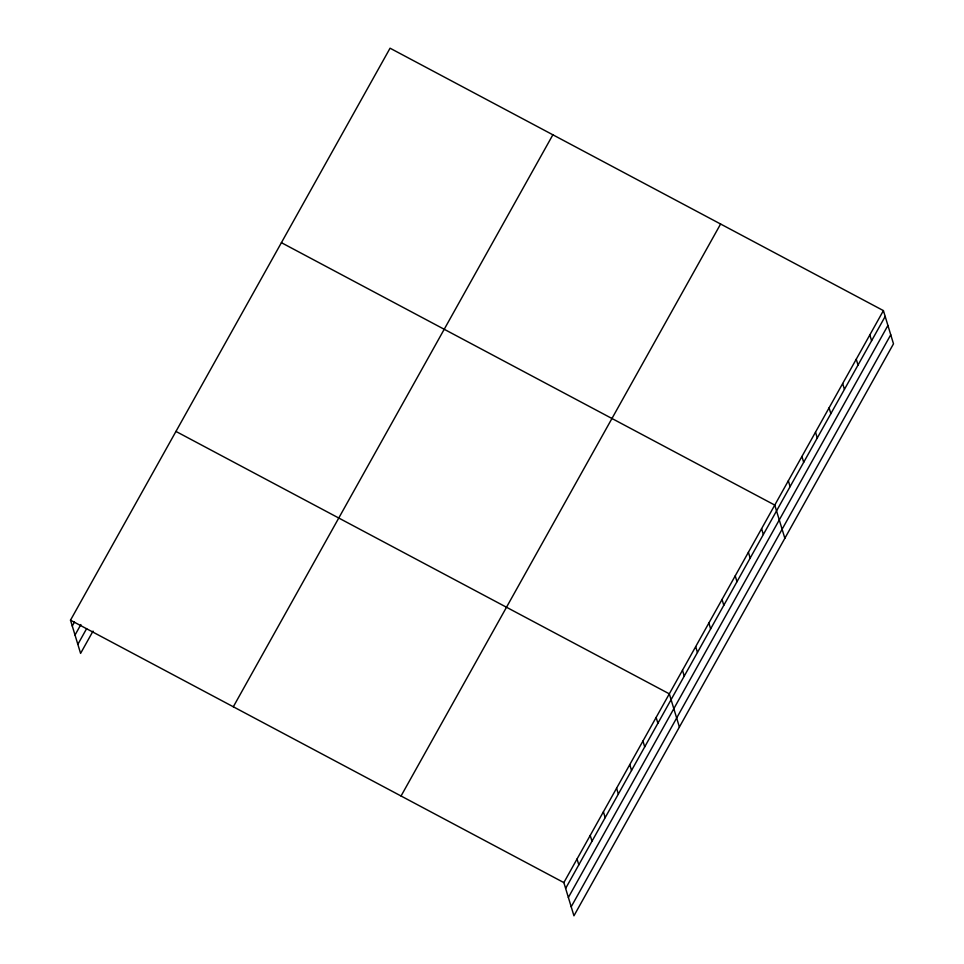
<?xml version="1.0" encoding="UTF-8"?>
<svg xmlns="http://www.w3.org/2000/svg" width="964" height="964" viewBox="0 0 964 964"><rect width="100%" height="100%" fill="white"/><g stroke="black" fill="none" stroke-linecap="round" stroke-linejoin="round"><path stroke-width="1.45" d="M70.505 620.177L390.058 48.2L883.41 310.613L893.495 343.823L573.942 915.8L563.856 882.602L70.505 620.177L80.59 653.387L93.038 631.095M72.276 625.998L74.469 622.069M75.023 635.035L80.88 624.552M77.843 644.35L86.64 628.612M233.312 706.781L552.866 134.803M401.048 795.999L720.602 224.022M563.856 882.602L883.41 310.613M565.627 888.422L885.181 316.445M568.374 897.46L887.916 325.471M571.206 906.763L890.748 334.785M281.404 242.675L774.767 505.088L784.853 538.298M175.954 431.426L669.305 693.839L679.403 727.049M869.829 334.93L871.601 340.75M856.249 359.235L858.02 365.055M842.669 383.552L844.428 389.372M829.088 407.856L830.848 413.677M815.508 432.161L817.267 437.981M801.928 456.478L803.687 462.298M788.347 480.783L790.106 486.603M761.584 528.682L763.343 534.502M748.401 552.276L750.173 558.096M735.219 575.87L736.99 581.69M722.036 599.463L723.807 605.284M708.853 623.057L710.625 628.877M695.671 646.651L697.442 652.471M682.488 670.245L684.259 676.077M656.123 717.433L657.894 723.265M642.952 741.027L644.711 746.859M629.769 764.621L631.528 770.453M616.586 788.215L618.358 794.047M603.404 811.809L605.175 817.641M590.221 835.402L591.992 841.235M577.038 859.008L578.81 864.829"/></g></svg>
